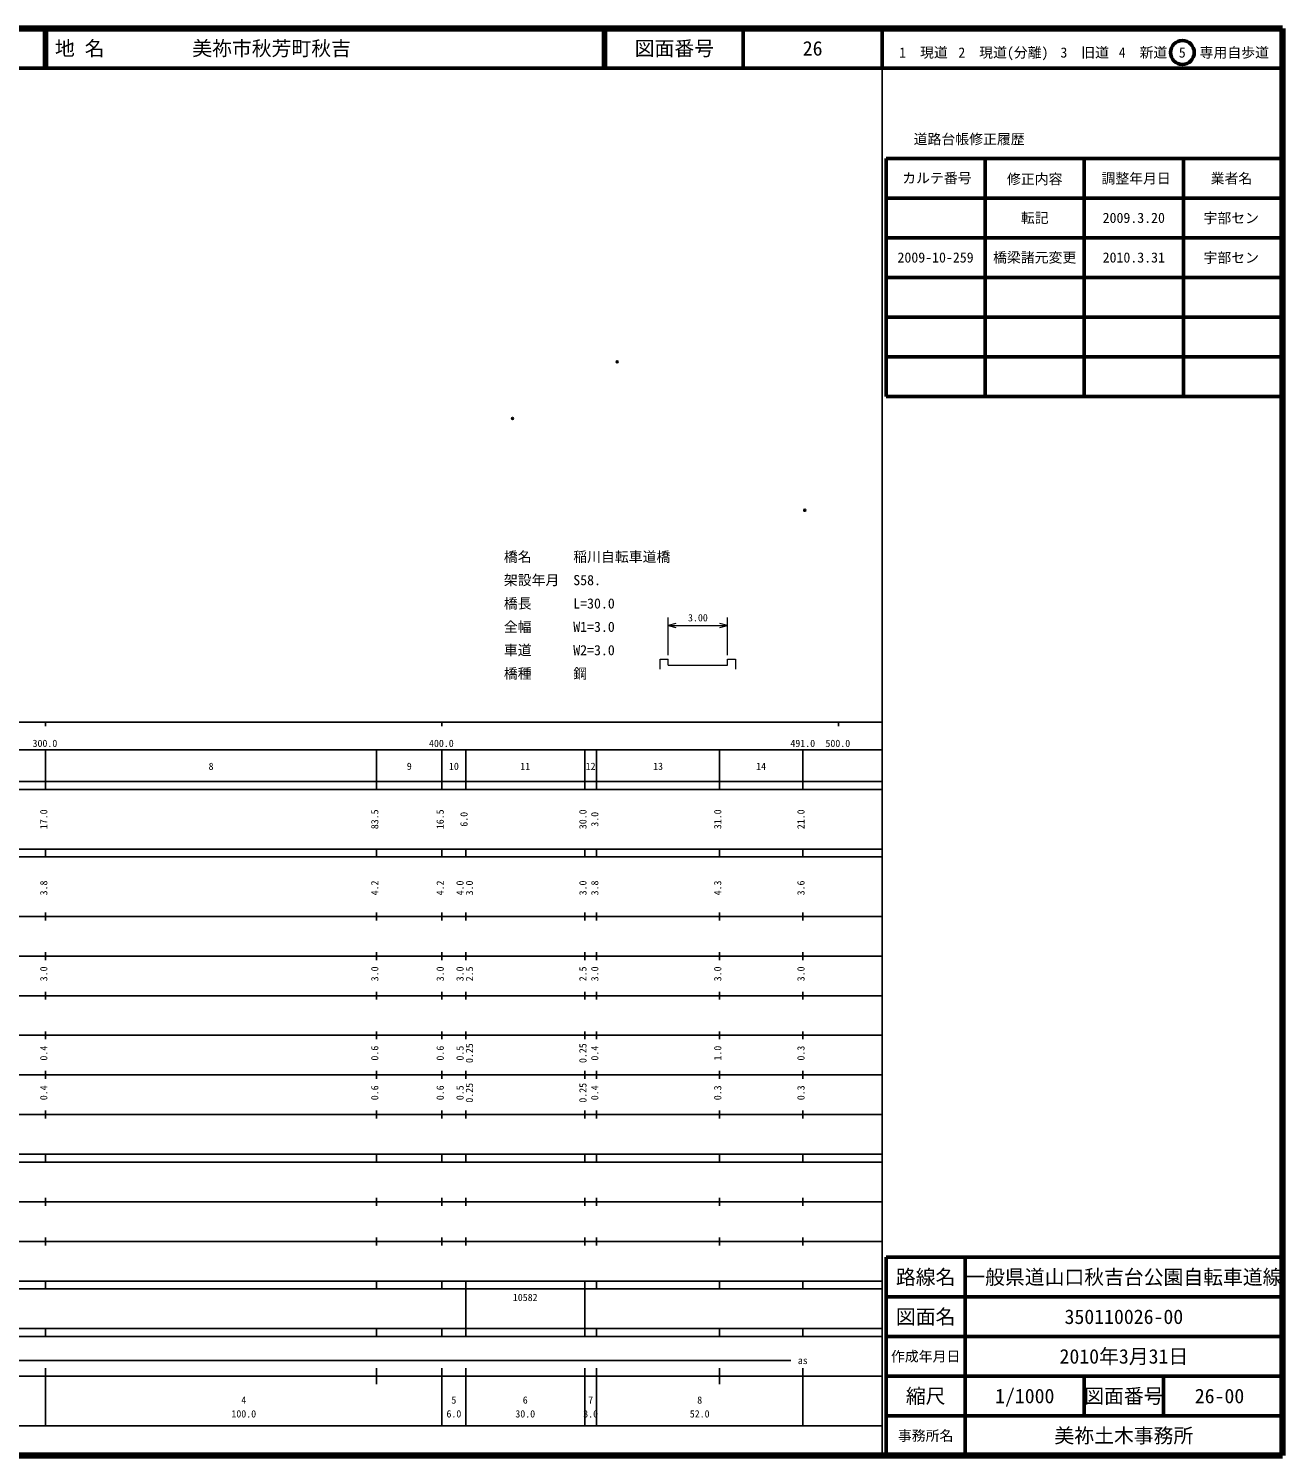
# Model space of a CAD drawing. Units: millimetres on the paper, with parts at other scales. Extents: x 40 to 680, y 20 to 380.
# Drawn here: x 363.7 to 680, y 20 to 380 of the extents above; entities that cross this region are included whole.
import ezdxf
from ezdxf.enums import TextEntityAlignment as Align

# ---------------------------------------------------------------- set-up
doc = ezdxf.new("R2010")
doc.units = ezdxf.units.MM
doc.header["$PDMODE"] = 32
doc.header["$PDSIZE"] = 0.5
doc.layers.add('S-OTRS', color=6, linetype='Continuous')
doc.layers.add('S-TTL-TXT', color=7, linetype='Continuous')
for name, color, linetype, lineweight in [('S-STR-HTXT', 7, 'Continuous', 13), ('S-TTL', 2, 'Continuous', 140), ('S-TTL-BAND', 7, 'Continuous', 25), ('S-TTL-FRAM', 2, 'Continuous', 50), ('S-TTL-LINE', 7, 'Continuous', 50)]:
    doc.layers.add(name, color=color, linetype=linetype, lineweight=lineweight)
doc.styles.add('ＭＳ ゴシック', font='')
doc.styles.get('ＭＳ ゴシック').set_extended_font_data('MS Gothic')

msp = doc.modelspace()

# ---------------------------------------------------------------- linework, layer by layer
at = {"layer": 'S-OTRS'}
for p in [(512.185, 295.926), (485.815, 281.626), (559.488, 258.451)]:
    msp.add_point(p, dxfattribs=at)
at = {"layer": 'S-STR-HTXT'}
for p, q in [((525.055, 221.886), (525.055, 231.386)), ((540.055, 221.886), (540.055, 231.386)), ((526.987, 229.904), (525.055, 229.386)), ((525.055, 229.386), (540.055, 229.386)), ((525.055, 229.386), (526.987, 228.868)), ((540.055, 229.386), (538.123, 229.904)), ((538.123, 228.868), (540.055, 229.386)), ((523.055, 220.886), (525.055, 220.886)), ((523.055, 218.386), (523.055, 220.886)), ((525.055, 219.386), (525.055, 220.886)), ((540.055, 219.386), (540.055, 220.886)), ((540.055, 220.886), (542.055, 220.886)), ((542.055, 220.886), (542.055, 218.386)), ((525.055, 219.386), (540.055, 219.386))]:
    msp.add_line(p, q, dxfattribs=at)
at = {"layer": 'S-TTL'}
for p, q in [((680, 380), (40, 380)), ((680, 20), (680, 380)), ((40, 20), (680, 20))]:
    msp.add_line(p, q, dxfattribs=at)
at = {"layer": 'S-TTL-BAND'}
for p, q in [((579, 20), (579, 370)), ((40, 205), (579, 205)), ((368, 205), (368, 204)), ((468, 205), (468, 204)), ((568, 205), (568, 204)), ((68, 198), (579, 198)), ((368, 188), (368, 198)), ((451.5, 188), (451.5, 198)), ((468, 188), (468, 198)), ((474, 188), (474, 198)), ((504, 188), (504, 198)), ((507, 188), (507, 198)), ((538, 188), (538, 198)), ((559, 188), (559, 198)), ((40, 190), (579, 190)), ((40, 188), (579, 188)), ((40, 173), (579, 173)), ((368, 171), (368, 173)), ((451.5, 171), (451.5, 173)), ((468, 171), (468, 173)), ((474, 171), (474, 173)), ((504, 171), (504, 173)), ((507, 171), (507, 173)), ((538, 171), (538, 173)), ((559, 171), (559, 173)), ((40, 171), (579, 171)), ((40, 156), (579, 156)), ((368, 155), (368, 157)), ((451.5, 155), (451.5, 157)), ((468, 155), (468, 157)), ((474, 155), (474, 157)), ((504, 155), (504, 157)), ((507, 155), (507, 157)), ((538, 155), (538, 157)), ((559, 155), (559, 157)), ((46, 146), (579, 146)), ((368, 145), (368, 147)), ((451.5, 145), (451.5, 147)), ((468, 145), (468, 147)), ((474, 145), (474, 147)), ((504, 145), (504, 147)), ((507, 145), (507, 147)), ((538, 145), (538, 147)), ((559, 145), (559, 147)), ((368, 135), (368, 137)), ((451.5, 135), (451.5, 137)), ((468, 135), (468, 137)), ((474, 135), (474, 137)), ((504, 135), (504, 137)), ((507, 135), (507, 137)), ((538, 135), (538, 137)), ((559, 135), (559, 137)), ((52, 136), (579, 136)), ((46, 126), (579, 126)), ((368, 125), (368, 127)), ((451.5, 125), (451.5, 127)), ((468, 125), (468, 127)), ((474, 125), (474, 127)), ((504, 125), (504, 127)), ((507, 125), (507, 127)), ((538, 125), (538, 127)), ((559, 125), (559, 127)), ((52, 116), (579, 116)), ((368, 115), (368, 117)), ((451.5, 115), (451.5, 117)), ((468, 115), (468, 117)), ((474, 115), (474, 117)), ((504, 115), (504, 117)), ((507, 115), (507, 117)), ((538, 115), (538, 117)), ((559, 115), (559, 117)), ((46, 106), (579, 106)), ((368, 105), (368, 107)), ((451.5, 105), (451.5, 107)), ((468, 105), (468, 107)), ((474, 105), (474, 107)), ((504, 105), (504, 107)), ((507, 105), (507, 107)), ((538, 105), (538, 107)), ((559, 105), (559, 107)), ((40, 96), (579, 96)), ((40, 94), (579, 94)), ((368, 94), (368, 96)), ((451.5, 94), (451.5, 96)), ((468, 94), (468, 96)), ((474, 94), (474, 96)), ((504, 94), (504, 96)), ((507, 94), (507, 96)), ((538, 94), (538, 96)), ((559, 94), (559, 96)), ((49, 84), (579, 84)), ((368, 83), (368, 85)), ((451.5, 83), (451.5, 85)), ((468, 83), (468, 85)), ((474, 83), (474, 85)), ((504, 83), (504, 85)), ((507, 83), (507, 85)), ((538, 83), (538, 85)), ((559, 83), (559, 85)), ((40, 74), (579, 74)), ((368, 73), (368, 75)), ((451.5, 73), (451.5, 75)), ((468, 73), (468, 75)), ((474, 73), (474, 75)), ((504, 73), (504, 75)), ((507, 73), (507, 75)), ((538, 73), (538, 75)), ((559, 73), (559, 75)), ((40, 64), (579, 64)), ((40, 62), (579, 62)), ((368, 62), (368, 64)), ((451.5, 62), (451.5, 64)), ((468, 62), (468, 64)), ((474, 62), (474, 64)), ((474, 52), (474, 62)), ((504, 62), (504, 64)), ((504, 52), (504, 62)), ((507, 62), (507, 64)), ((538, 62), (538, 64)), ((559, 62), (559, 64)), ((40, 52), (579, 52)), ((368, 50), (368, 52)), ((451.5, 50), (451.5, 52)), ((468, 50), (468, 52)), ((474, 50), (474, 52)), ((504, 50), (504, 52)), ((507, 50), (507, 52)), ((538, 50), (538, 52)), ((559, 50), (559, 52)), ((40, 50), (579, 50)), ((71, 44), (556, 44)), ((40, 40), (579, 40)), ((368, 27.5), (368, 42)), ((451.5, 38), (451.5, 42)), ((468, 27.5), (468, 42)), ((474, 27.5), (474, 42)), ((504, 27.5), (504, 42)), ((507, 27.5), (507, 42)), ((538, 38), (538, 42)), ((559, 27.5), (559, 42)), ((68, 27.5), (579, 27.5))]:
    msp.add_line(p, q, dxfattribs=at)
at = {"layer": 'S-TTL-FRAM'}
for p, q in [((580, 347.197), (580, 287.197)), ((580, 347.197), (680, 347.197)), ((580, 287.197), (680, 287.197)), ((680, 70), (580, 70)), ((580, 70), (580, 20))]:
    msp.add_line(p, q, dxfattribs=at)
at = {"layer": 'S-TTL-LINE'}
for p, q in [((367.75, 380), (367.75, 370)), ((368.25, 380), (368.25, 370)), ((508.747, 380), (508.747, 370)), ((509.247, 380), (509.247, 370)), ((543.997, 380), (543.997, 370)), ((579, 380), (579, 370)), ((40, 370), (680, 370)), ((605, 347.197), (605, 287.197)), ((630, 347.197), (630, 287.197)), ((655, 347.197), (655, 287.197)), ((580, 337.197), (680, 337.197)), ((580, 327.197), (680, 327.197)), ((580, 317.197), (680, 317.197)), ((580, 307.197), (680, 307.197)), ((580, 297.197), (680, 297.197)), ((600, 70), (600, 20)), ((680, 60), (580, 60)), ((680, 50), (580, 50)), ((680, 40), (580, 40)), ((630, 40), (630, 30)), ((650, 40), (650, 30)), ((680, 30), (580, 30))]:
    msp.add_line(p, q, dxfattribs=at)
msp.add_circle((654.755, 373.958), 3, dxfattribs=at)

# ---------------------------------------------------------------- texts
at = {"layer": 'S-STR-HTXT', "style": 'ＭＳ ゴシック'}
for s, p in [('橋名\u3000\u3000\u3000稲川自転車道橋', (483.607, 244.688)), ('架設年月\u3000S58.', (483.607, 238.797)), ('橋長\u3000\u3000\u3000L=30.0', (483.607, 232.906)), ('全幅\u3000\u3000\u3000W1=3.0', (483.607, 227.015)), ('車道\u3000\u3000\u3000W2=3.0', (483.607, 221.124)), ('橋種\u3000\u3000\u3000鋼', (483.607, 215.233))]:
    msp.add_text(s, height=2.566, dxfattribs=at).set_placement(p, align=Align.BOTTOM_LEFT)
msp.add_text('3.00', height=1.833, dxfattribs=at).set_placement((532.555, 229.886), align=Align.BOTTOM_CENTER)
at = {"layer": 'S-TTL-BAND', "style": 'ＭＳ ゴシック'}
for s, p in [('300.0', (367.844, 198.195)), ('400.0', (467.844, 198.195)), ('491.0', (559, 198.195)), ('500.0', (567.844, 198.195)), ('8', (409.75, 192.405)), ('9', (459.75, 192.405)), ('10', (471, 192.405)), ('11', (489, 192.405)), ('12', (505.5, 192.405)), ('13', (522.5, 192.405)), ('14', (548.5, 192.405)), ('as', (559, 42.5)), ('4', (418, 32.523)), ('5', (471, 32.523)), ('6', (489, 32.523)), ('7', (505.5, 32.523)), ('8', (533, 32.523)), ('100.0', (418, 29.033)), ('6.0', (471, 29.033)), ('30.0', (489, 29.033)), ('3.0', (505.5, 29.033)), ('52.0', (533, 29.033))]:
    msp.add_text(s, height=1.833, dxfattribs=at).set_placement(p, align=Align.BOTTOM_CENTER)
for s, p in [('17.0', (369, 180.5)), ('83.5', (452.5, 180.5)), ('16.5', (469, 180.5)), ('6.0', (475, 180.5)), ('30.0', (505, 180.5)), ('3.0', (508, 180.5)), ('31.0', (539, 180.5)), ('21.0', (560, 180.5)), ('3.8', (369, 163.174)), ('4.2', (452.5, 163.174)), ('4.2', (469, 163.174)), ('4.0', (474, 163.174)), ('3.0', (476.37, 163.174)), ('3.0', (505, 163.174)), ('3.8', (508, 163.174)), ('4.3', (539, 163.174)), ('3.6', (560, 163.174)), ('3.0', (369, 141.5)), ('3.0', (452.5, 141.5)), ('3.0', (469, 141.5)), ('3.0', (474, 141.5)), ('2.5', (476.37, 141.5)), ('2.5', (505, 141.5)), ('3.0', (508, 141.5)), ('3.0', (539, 141.5)), ('3.0', (560, 141.5)), ('0.4', (369, 121.5)), ('0.6', (452.5, 121.5)), ('0.6', (469, 121.5)), ('0.5', (474, 121.5)), ('0.25', (476.37, 121.5)), ('0.25', (505, 121.5)), ('0.4', (508, 121.5)), ('1.0', (539, 121.5)), ('0.3', (560, 121.5)), ('0.4', (369, 111.5)), ('0.6', (452.5, 111.5)), ('0.6', (469, 111.5)), ('0.5', (474, 111.5)), ('0.25', (476.37, 111.5)), ('0.25', (505, 111.5)), ('0.4', (508, 111.5)), ('0.3', (539, 111.5)), ('0.3', (560, 111.5))]:
    msp.add_text(s, height=1.833, rotation=90, dxfattribs=at).set_placement(p, align=Align.BOTTOM_CENTER)
msp.add_text('10582', height=1.833, dxfattribs=at).set_placement((485.875, 58.405), align=Align.BOTTOM_LEFT)
at = {"layer": 'S-TTL-TXT', "style": 'ＭＳ ゴシック'}
for s, p in [('地 名', (370.38, 375)), ('美祢市秋芳町秋吉', (405.024, 375))]:
    msp.add_text(s, height=3.666, dxfattribs=at).set_placement(p, align=Align.MIDDLE_LEFT)
for s, height, p in [('図面番号', 3.666, (526.622, 375)), ('26', 3.666, (561.497, 375)), ('1\u3000現道', 2.566, (589.448, 373.958)), ('2\u3000現道(分離)', 2.566, (609.619, 373.958)), ('3\u3000旧道', 2.566, (630.121, 373.958)), ('4\u3000新道', 2.566, (644.824, 373.958)), ('5\u3000専用自歩道', 2.566, (665.228, 373.958)), ('道路台帳修正履歴', 2.566, (600.968, 352.113)), ('カルテ番号', 2.566, (592.839, 342.277)), ('修正内容', 2.566, (617.509, 342.023)), ('調整年月日', 2.566, (643.089, 342.197)), ('業者名', 2.566, (667.134, 342.197)), ('転記', 2.566, (617.5, 332.245)), ('2009.3.20', 2.566, (642.5, 332.245)), ('宇部セン', 2.566, (667.077, 332.189)), ('2009-10-259', 2.566, (592.5, 322.245)), ('橋梁諸元変更', 2.566, (617.5, 322.245)), ('2010.3.31', 2.566, (642.5, 322.245)), ('宇部セン', 2.566, (667.077, 322.189)), ('路線名', 3.666, (590, 65)), ('路線名', 3.666, (590, 65)), ('一般県道山口秋吉台公園自転車道線', 3.666, (640, 65)), ('図面名', 3.666, (590, 55)), ('図面名', 3.666, (590, 55)), ('350110026-00', 3.666, (640, 55)), ('2010年3月31日', 3.666, (640, 45)), ('作成年月日', 2.566, (590, 45)), ('作成年月日', 2.566, (590, 45)), ('縮尺', 3.666, (590, 35)), ('縮尺', 3.666, (590, 35)), ('1/1000', 3.666, (615, 35)), ('図面番号', 3.666, (640, 35)), ('図面番号', 3.666, (640, 35)), ('26-00', 3.666, (664.125, 35)), ('事務所名', 2.566, (590, 25)), ('事務所名', 2.566, (590, 25)), ('美祢土木事務所', 3.666, (640, 25))]:
    msp.add_text(s, height=height, dxfattribs=at).set_placement(p, align=Align.MIDDLE_CENTER)

doc.saveas('drawing.dxf')
